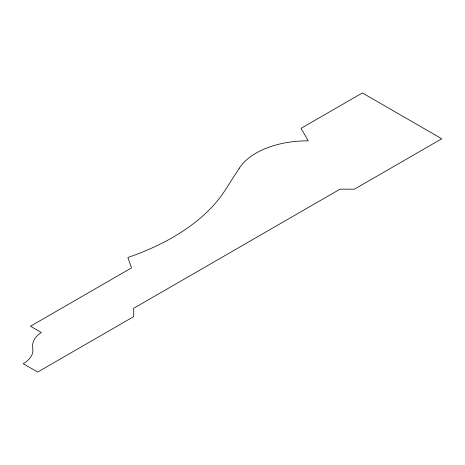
<?xml version="1.0" encoding="UTF-8"?>
<svg xmlns="http://www.w3.org/2000/svg" width="465" height="465" viewBox="0 0 465 465"><rect width="100%" height="100%" fill="white"/><g stroke="black" fill="none" stroke-linecap="round" stroke-linejoin="round"><path stroke-width="0.7" d="M239.289 168.208L225.141 190.226A227.298 131.229 0 0 1 127.875 257.494L131.485 267.91L30.463 326.232L41.286 332.481A34.317 19.815 0 0 0 32.631 345.855L32.893 351.883A34.84 20.117 0 0 1 23.25 363.723L37.682 372.058L133.699 316.619L133.699 308.289L340.02 189.174L354.446 189.174L441.75 138.768L362.38 92.942L301.047 128.352L308.26 140.854A72.662 41.955 0 0 0 239.289 168.208"/></g></svg>
